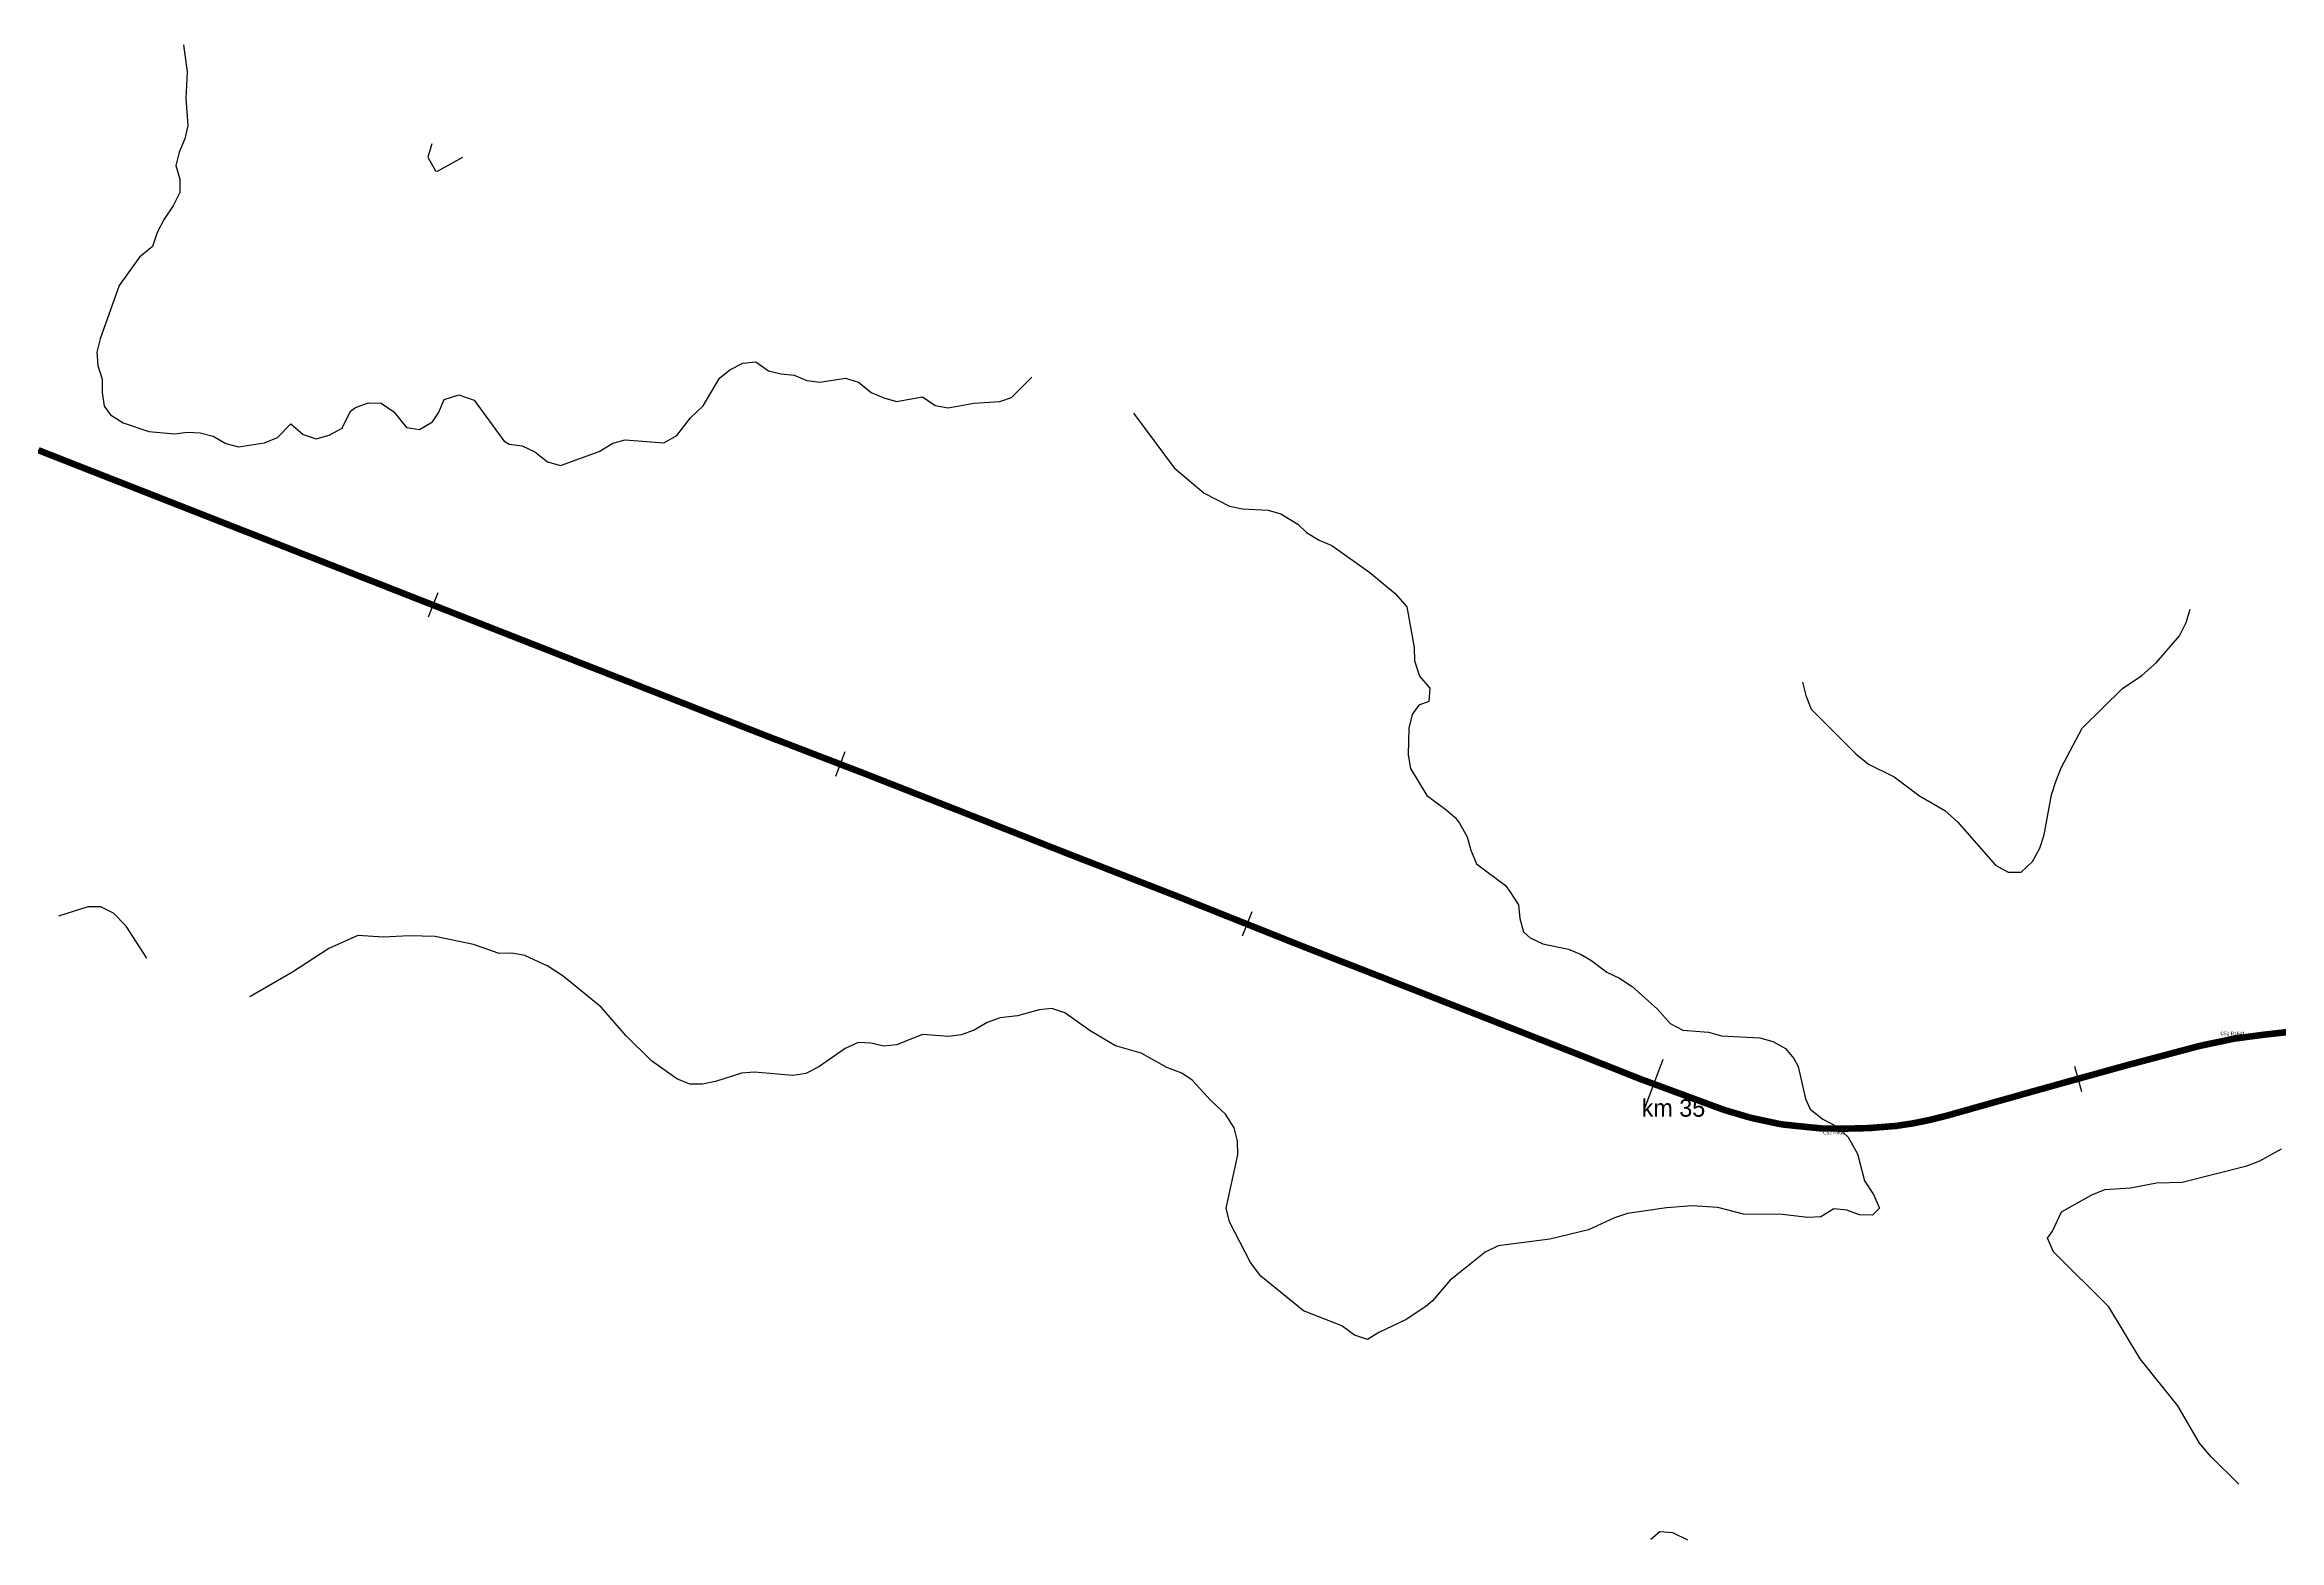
# Model space of a CAD drawing. Header units: metres. Extents: x 697254 to 930473, y 8023396 to 8227001.
# Drawn here: x 898541 to 903662, y 8040694 to 8044120 of the extents above; entities that cross this region are included whole.
import ezdxf

# ---------------------------------------------------------------- set-up
doc = ezdxf.new("R2010")
doc.units = ezdxf.units.M
for name, color, linetype in [('ALIGNMENT_FITTED', 4, 'Continuous'), ('CENTRELINE', 7, 'Continuous'), ('CHAINAGE', 7, 'Continuous'), ('CONTOUR_10M', 33, 'Continuous'), ('CURVE_LABELS', 4, 'Continuous'), ('GRADE_0-4', 3, 'Continuous')]:
    doc.layers.add(name, color=color, linetype=linetype)

msp = doc.modelspace()

# ---------------------------------------------------------------- linework, layer by layer
at = {"layer": 'ALIGNMENT_FITTED'}
for p, q in [((902325, 8041701.5), (897666.4, 8043528)), ((903661.7, 8041855.6), (903661.5, 8041855.6)), ((903399.8, 8041805.5), (902914.1, 8041671))]:
    msp.add_line(p, q, dxfattribs=at)
for centre, radius, start, end in [((903838, 8040223.9), 1641.3, 96.1733, 105.4849), ((902665.3, 8042569.2), 932.1, -111.4091, -74.5151)]:
    msp.add_arc(centre, radius, start, end, dxfattribs=at)
at = {"layer": 'CENTRELINE'}
msp.add_polyline3d([(903668.3, 8041856.3, 1439.6), (903658.3, 8041855.3, 1439.4), (903648.4, 8041854.2, 1439.2), (903638.4, 8041853.1, 1439.1), (903628.5, 8041852, 1438.9), (903618.5, 8041850.7, 1438.8), (903608.6, 8041849.4, 1438.8), (903598.7, 8041848.1, 1438.7), (903588.7, 8041846.8, 1438.5), (903578.8, 8041845.4, 1438.4), (903568.9, 8041844.1, 1438.2), (903559, 8041842.8, 1438), (903549.1, 8041840.8, 1437.9), (903539.3, 8041838.7, 1437.7), (903529.5, 8041836.6, 1437.6), (903519.7, 8041834.6, 1437.6), (903509.9, 8041832.5, 1437.5), (903500.1, 8041830.5, 1437.4), (903490.3, 8041828.4, 1437.3), (903480.5, 8041826.3, 1437.2), (903470.8, 8041823.9, 1437.2), (903461.2, 8041821.3, 1437.2), (903451.5, 8041818.7, 1437.2), (903441.8, 8041816.1, 1437), (903432.1, 8041813.6, 1436.6), (903422.4, 8041811, 1436.4), (903412.8, 8041808.4, 1436.3), (903403.1, 8041805.8, 1436.5), (903393.4, 8041803.3, 1436.5), (903383.7, 8041800.7, 1436.6), (903374, 8041798.1, 1436.7), (903364.4, 8041795.6, 1436.8), (903354.7, 8041793, 1436.9), (903345, 8041790.4, 1436.9), (903335.3, 8041787.8, 1436.9), (903325.6, 8041785.3, 1436.9), (903316, 8041782.7, 1436.9), (903306.3, 8041780.1, 1437), (903296.6, 8041777.4, 1437), (903287, 8041774.7, 1437.1), (903277.3, 8041772.1, 1437.2), (903267.7, 8041769.4, 1437.3), (903258, 8041766.7, 1437.2), (903248.4, 8041764, 1437.2), (903238.7, 8041761.3, 1437.2), (903229.1, 8041758.6, 1437.2), (903219.4, 8041756, 1437.2), (903209.8, 8041753.3, 1437.2), (903200.1, 8041750.6, 1437.2), (903190.5, 8041747.9, 1437.3), (903180.8, 8041745.2, 1437.3), (903171.2, 8041742.5, 1437.2), (903161.5, 8041739.9, 1437), (903151.9, 8041737.2, 1436.9), (903142.2, 8041734.5, 1437), (903132.6, 8041731.8, 1437.1), (903122.9, 8041729.1, 1437.2), (903113.3, 8041726.4, 1437.3), (903103.6, 8041723.7, 1437.4), (903094, 8041721, 1437.6), (903084.4, 8041718.3, 1437.6), (903074.7, 8041715.6, 1437.6), (903065.1, 8041712.8, 1437.6), (903055.4, 8041710.1, 1437.7), (903045.8, 8041707.4, 1437.8), (903036.2, 8041704.7, 1437.9), (903026.5, 8041702, 1438.1), (903016.9, 8041699.3, 1438.1), (903007.2, 8041696.6, 1438.2), (902997.6, 8041693.8, 1438.2), (902987.9, 8041691.1, 1438), (902978.3, 8041688.4, 1437.9), (902968.7, 8041685.7, 1437.9), (902959, 8041683, 1437.9), (902949.4, 8041680.2, 1438), (902939.8, 8041677.5, 1438.2), (902930.1, 8041674.8, 1438.2), (902920.5, 8041672.1, 1438.1), (902910.8, 8041669.3, 1438), (902901.2, 8041666.6, 1438), (902891.5, 8041664.1, 1437.9), (902881.8, 8041661.7, 1437.9), (902872.1, 8041659.3, 1438.1), (902862.3, 8041656.9, 1438.2), (902852.6, 8041654.8, 1438.4), (902842.7, 8041652.8, 1438.5), (902832.9, 8041650.8, 1438.7), (902823.1, 8041648.8, 1439), (902813.2, 8041647.3, 1439.1), (902803.3, 8041645.8, 1439.1), (902793.4, 8041644.3, 1439.2), (902783.5, 8041642.7, 1439.2), (902773.5, 8041642, 1439.2), (902763.5, 8041641.2, 1439.2), (902753.5, 8041640.4, 1439.2), (902743.6, 8041639.6, 1439.3), (902733.6, 8041638.8, 1439.4), (902723.6, 8041638, 1439.5), (902713.6, 8041637.6, 1439.6), (902703.6, 8041637.4, 1439.7), (902693.6, 8041637.1, 1439.8), (902683.5, 8041636.9, 1440), (902673.5, 8041636.7, 1440.1), (902663.5, 8041636.7, 1440), (902653.5, 8041636.7, 1439.9), (902643.5, 8041636.8, 1439.9), (902633.5, 8041636.8, 1440.1), (902623.4, 8041636.8, 1440.3), (902613.4, 8041636.9, 1440.5), (902603.5, 8041637.9, 1440.5), (902593.5, 8041638.9, 1440.5), (902583.5, 8041639.9, 1440.6), (902573.6, 8041640.9, 1440.6), (902563.6, 8041641.9, 1440.6), (902553.6, 8041642.9, 1440.7), (902543.7, 8041644, 1440.9), (902533.7, 8041645, 1441.1), (902523.8, 8041646.1, 1441.3), (902513.9, 8041647.8, 1441.4), (902504.1, 8041649.9, 1441.5), (902494.3, 8041652, 1441.6), (902484.5, 8041654.1, 1441.6), (902474.7, 8041656.2, 1441.6), (902464.9, 8041658.3, 1441.6), (902455.1, 8041660.3, 1441.6), (902445.5, 8041662.9, 1441.5), (902435.8, 8041665.7, 1441.5), (902426.2, 8041668.5, 1441.4), (902416.6, 8041671.4, 1441.3), (902407, 8041674.2, 1441.3), (902397.4, 8041677, 1441.3), (902387.8, 8041680, 1441.3), (902378.4, 8041683.5, 1441.4), (902369, 8041686.9, 1441.5), (902359.7, 8041690.4, 1441.5), (902350.3, 8041693.9, 1441.5), (902340.9, 8041697.3, 1441.6), (902331.5, 8041700.8, 1441.6), (902322.1, 8041704.3, 1441.7), (902312.7, 8041707.7, 1441.6), (902303.3, 8041711.2, 1441.5), (902293.9, 8041714.7, 1441.7), (902284.5, 8041718.1, 1441.8), (902275.1, 8041721.6, 1441.7), (902265.7, 8041725.1, 1441.5), (902256.3, 8041728.5, 1441.6), (902246.9, 8041732, 1441.7), (902237.5, 8041735.5, 1441.9), (902228.1, 8041738.9, 1442.1), (902218.7, 8041742.4, 1442.2), (902209.3, 8041745.9, 1442.2), (902199.9, 8041749.3, 1442.2), (902190.6, 8041753, 1442.2), (902181.3, 8041756.7, 1442.1), (902171.9, 8041760.3, 1442.1), (902162.6, 8041764, 1442.1), (902153.3, 8041767.7, 1442.1), (902144, 8041771.4, 1442.1), (902134.7, 8041775.1, 1442.1), (902125.4, 8041778.8, 1442.2), (902116.1, 8041782.4, 1442.3), (902106.7, 8041786.1, 1442.5), (902097.4, 8041789.8, 1442.6), (902088.1, 8041793.5, 1442.8), (902078.8, 8041797.2, 1443.1), (902069.5, 8041800.9, 1443.5), (902060.2, 8041804.5, 1444.2), (902050.9, 8041808.2, 1444.2), (902041.6, 8041811.9, 1443.8), (902032.2, 8041815.6, 1443.4), (902022.9, 8041819.2, 1443.4), (902013.6, 8041822.9, 1443.6), (902004.3, 8041826.6, 1443.7), (901994.9, 8041830.2, 1443.6), (901985.6, 8041833.9, 1443.3), (901976.3, 8041837.6, 1443), (901967, 8041841.2, 1442.7), (901957.7, 8041844.9, 1442.6), (901948.3, 8041848.5, 1442.6), (901939, 8041852.2, 1442.5), (901929.7, 8041855.9, 1442.4), (901920.4, 8041859.5, 1442.4), (901911, 8041863.2, 1442.2), (901901.7, 8041866.8, 1442.3), (901892.4, 8041870.5, 1442.4), (901883.1, 8041874.2, 1442.5), (901873.7, 8041877.8, 1442.8), (901864.4, 8041881.5, 1443), (901855.1, 8041885.2, 1443.2), (901845.8, 8041888.8, 1442.8), (901836.5, 8041892.5, 1442.2), (901827.1, 8041896.1, 1441.9), (901817.8, 8041899.8, 1441.7), (901808.5, 8041903.5, 1441.7), (901799.2, 8041907.1, 1441.7), (901789.8, 8041910.8, 1441.9), (901780.5, 8041914.5, 1441.9), (901771.2, 8041918.1, 1441.9), (901761.9, 8041921.8, 1441.8), (901752.6, 8041925.4, 1441.7), (901743.2, 8041929.1, 1441.6), (901733.9, 8041932.8, 1441.5), (901724.6, 8041936.4, 1441.5), (901715.3, 8041940.1, 1441.7), (901705.9, 8041943.7, 1441.8), (901696.6, 8041947.4, 1441.8), (901687.3, 8041951.1, 1441.9), (901678, 8041954.7, 1441.9), (901668.7, 8041958.4, 1442.1), (901659.3, 8041962.1, 1442.5), (901650, 8041965.7, 1442.9), (901640.7, 8041969.4, 1442.9), (901631.4, 8041973, 1442.9), (901622, 8041976.7, 1442.7), (901612.7, 8041980.4, 1442.6), (901603.4, 8041984, 1442.4), (901594.1, 8041987.6, 1442.3), (901584.7, 8041991.3, 1442.2), (901575.4, 8041994.9, 1442.1), (901566.1, 8041998.6, 1442.1), (901556.7, 8042002.2, 1442), (901547.4, 8042005.8, 1442.1), (901538.1, 8042009.5, 1442.1), (901528.7, 8042013.1, 1442.1), (901519.4, 8042016.8, 1442), (901510.1, 8042020.4, 1441.9), (901500.7, 8042024, 1441.9), (901491.4, 8042027.7, 1442), (901482.1, 8042031.3, 1442.1), (901472.7, 8042034.9, 1442.2), (901463.4, 8042038.6, 1442.2), (901454.1, 8042042.2, 1442.1), (901444.7, 8042045.9, 1442.1), (901435.4, 8042049.5, 1442.2), (901426.1, 8042053.1, 1442.3), (901416.8, 8042056.8, 1442.5), (901407.5, 8042060.5, 1442.5), (901398.2, 8042064.2, 1442.4), (901388.9, 8042067.9, 1442.4), (901379.6, 8042071.7, 1442.5), (901370.3, 8042075.4, 1442.8), (901360.9, 8042079.1, 1443), (901351.6, 8042082.8, 1443.2), (901342.3, 8042086.5, 1443.3), (901333, 8042090.2, 1443.3), (901323.7, 8042093.9, 1443.4), (901314.4, 8042097.6, 1443.6), (901305.1, 8042101.3, 1443.8), (901295.8, 8042105.1, 1443.9), (901286.5, 8042108.8, 1443.7), (901277.2, 8042112.5, 1443.6), (901267.9, 8042116.2, 1443.5), (901258.6, 8042119.9, 1443.5), (901249.3, 8042123.6, 1443.5), (901240, 8042127.3, 1443.4), (901230.7, 8042131, 1443.4), (901221.4, 8042134.8, 1443.5), (901212.1, 8042138.5, 1443.6), (901202.8, 8042142.2, 1443.7), (901193.5, 8042145.9, 1443.8), (901184.2, 8042149.6, 1443.9), (901174.9, 8042153.3, 1443.9), (901165.6, 8042157, 1444), (901156.3, 8042160.7, 1444), (901147, 8042164.5, 1444), (901137.7, 8042168.2, 1443.9), (901128.4, 8042171.8, 1444), (901119, 8042175.4, 1444.1), (901109.7, 8042179.1, 1444.1), (901100.4, 8042182.7, 1444), (901091, 8042186.4, 1443.8), (901081.7, 8042190, 1443.8), (901072.4, 8042193.6, 1443.8), (901063, 8042197.3, 1443.8), (901053.7, 8042200.9, 1444), (901044.4, 8042204.5, 1444.2), (901035, 8042208.2, 1444.3), (901025.7, 8042211.8, 1444.3), (901016.4, 8042215.4, 1444.1), (901007, 8042219.1, 1444), (900997.7, 8042222.7, 1444), (900988.4, 8042226.4, 1444), (900979, 8042230, 1444.1), (900969.7, 8042233.6, 1444.2), (900960.4, 8042237.3, 1444.3), (900951, 8042240.9, 1444.3), (900941.7, 8042244.5, 1444.3), (900932.4, 8042248.2, 1444.4), (900923, 8042251.8, 1444.4), (900913.7, 8042255.4, 1444.5), (900904.4, 8042259.1, 1444.6), (900895, 8042262.7, 1444.7), (900885.7, 8042266.4, 1444.8), (900876.4, 8042270, 1444.9), (900867.1, 8042273.7, 1445), (900857.7, 8042277.4, 1445.1), (900848.4, 8042281, 1445.1), (900839.1, 8042284.7, 1444.9), (900829.8, 8042288.4, 1444.7), (900820.5, 8042292.1, 1444.7), (900811.2, 8042295.7, 1444.8), (900801.9, 8042299.4, 1445), (900792.5, 8042303.1, 1445.2), (900783.2, 8042306.8, 1445.2), (900773.9, 8042310.5, 1445.2), (900764.6, 8042314.1, 1445.1), (900755.3, 8042317.8, 1445.2), (900746, 8042321.5, 1445.2), (900736.6, 8042325.2, 1445.2), (900727.3, 8042328.8, 1445.3), (900718, 8042332.5, 1445.3), (900708.7, 8042336.2, 1445.4), (900699.4, 8042339.9, 1445.5), (900690.1, 8042343.6, 1445.6), (900680.7, 8042347.2, 1445.8), (900671.4, 8042350.9, 1445.9), (900662.1, 8042354.6, 1446), (900652.8, 8042358.3, 1446), (900643.5, 8042362, 1446.2), (900634.2, 8042365.6, 1446.6), (900624.8, 8042369.3, 1447), (900615.5, 8042372.9, 1447.2), (900606.2, 8042376.6, 1447.3), (900596.9, 8042380.3, 1447.2), (900587.6, 8042383.9, 1447.2), (900578.2, 8042387.6, 1447.2), (900568.9, 8042391.3, 1447.2), (900559.6, 8042394.9, 1447.4), (900550.3, 8042398.6, 1447.7), (900540.9, 8042402.2, 1448), (900531.6, 8042405.9, 1448.2), (900522.3, 8042409.6, 1448.1), (900513, 8042413.2, 1448), (900503.7, 8042416.9, 1447.9), (900494.3, 8042420.6, 1447.9), (900485, 8042424.2, 1447.9), (900475.7, 8042427.9, 1448), (900466.4, 8042431.5, 1448.1), (900457, 8042435.2, 1448.2), (900447.7, 8042438.9, 1448.2), (900438.4, 8042442.5, 1448.2), (900429.1, 8042446.2, 1448.1), (900419.7, 8042449.9, 1447.9), (900410.4, 8042453.4, 1447.9), (900401, 8042457, 1448), (900391.7, 8042460.6, 1448.2), (900382.3, 8042464.2, 1448.3), (900373, 8042467.8, 1448.4), (900363.6, 8042471.4, 1448.6), (900354.3, 8042475, 1448.7), (900344.9, 8042478.6, 1448.7), (900335.6, 8042482.2, 1448.6), (900326.2, 8042485.8, 1448.4), (900316.9, 8042489.3, 1448.3), (900307.5, 8042492.9, 1448.3), (900298.2, 8042496.5, 1448.3), (900288.8, 8042500.1, 1448.4), (900279.5, 8042503.7, 1448.4), (900270.1, 8042507.3, 1448.4), (900260.8, 8042510.9, 1448.4), (900251.4, 8042514.5, 1448.5), (900242.1, 8042518.1, 1448.6), (900232.7, 8042521.7, 1448.6), (900223.4, 8042525.3, 1448.6), (900214, 8042528.8, 1448.6), (900204.7, 8042532.4, 1448.7), (900195.3, 8042536, 1448.9), (900186, 8042539.7, 1449.1), (900176.7, 8042543.3, 1449.1), (900167.4, 8042547, 1448.9), (900158, 8042550.6, 1448.6), (900148.7, 8042554.3, 1448.5), (900139.4, 8042557.9, 1448.9), (900130.1, 8042561.6, 1449.1), (900120.7, 8042565.3, 1449.2), (900111.4, 8042568.9, 1448.9), (900102.1, 8042572.6, 1448.6), (900092.8, 8042576.2, 1448.3), (900083.4, 8042579.9, 1448.3), (900074.1, 8042583.5, 1448.4), (900064.8, 8042587.2, 1448.6), (900055.5, 8042590.9, 1448.5), (900046.2, 8042594.5, 1448.5), (900036.8, 8042598.2, 1448.6), (900027.5, 8042601.8, 1448.6), (900018.2, 8042605.5, 1448.5), (900008.9, 8042609.2, 1448.4), (899999.5, 8042612.8, 1448.4), (899990.2, 8042616.5, 1448.5), (899980.9, 8042620.1, 1448.5), (899971.6, 8042623.8, 1448.1), (899962.2, 8042627.4, 1447.5), (899952.9, 8042631.1, 1447.1), (899943.6, 8042634.8, 1446.8), (899934.3, 8042638.4, 1446.8), (899924.9, 8042642.1, 1446.9), (899915.6, 8042645.7, 1447.1), (899906.3, 8042649.4, 1447.6), (899897, 8042653, 1448.2), (899887.6, 8042656.7, 1448.4), (899878.3, 8042660.4, 1447.7), (899869, 8042664, 1447), (899859.7, 8042667.7, 1446.4), (899850.4, 8042671.3, 1446.3), (899841, 8042675, 1446.1), (899831.7, 8042678.6, 1445.9), (899822.4, 8042682.3, 1445.7), (899813.1, 8042686, 1445.6), (899803.7, 8042689.6, 1445.4), (899794.4, 8042693.3, 1445.3), (899785.1, 8042696.9, 1445.2), (899775.8, 8042700.6, 1445.2), (899766.4, 8042704.2, 1445), (899757.1, 8042707.9, 1444.8), (899747.8, 8042711.6, 1444.6), (899738.5, 8042715.2, 1444.4), (899729.1, 8042718.9, 1444.5), (899719.8, 8042722.5, 1444.4), (899710.5, 8042726.2, 1444.3), (899701.2, 8042729.9, 1444.4), (899691.8, 8042733.5, 1444.4), (899682.5, 8042737.2, 1444.3), (899673.2, 8042740.8, 1444.3), (899663.9, 8042744.5, 1444.3), (899654.5, 8042748.1, 1444.2), (899645.2, 8042751.8, 1444.2), (899635.9, 8042755.5, 1444.2), (899626.6, 8042759.1, 1444.1), (899617.3, 8042762.8, 1444.1), (899607.9, 8042766.4, 1444.1), (899598.6, 8042770.1, 1444), (899589.3, 8042773.7, 1444.1), (899580, 8042777.4, 1444.1), (899570.6, 8042781.1, 1444.2), (899561.3, 8042784.7, 1444.4), (899552, 8042788.4, 1444.6), (899542.7, 8042792, 1444.7), (899533.3, 8042795.7, 1444.7), (899524, 8042799.3, 1444.6), (899514.7, 8042803, 1444.5), (899505.4, 8042806.7, 1444.4), (899496, 8042810.3, 1444.4), (899486.7, 8042814, 1444.4), (899477.4, 8042817.6, 1444.6), (899468.1, 8042821.3, 1444.7), (899458.7, 8042824.9, 1444.9), (899449.4, 8042828.6, 1445), (899440.1, 8042832.3, 1445.1), (899430.8, 8042835.9, 1445.2), (899421.4, 8042839.6, 1445.2), (899412.1, 8042843.2, 1445.1), (899402.8, 8042846.9, 1445.1), (899393.5, 8042850.5, 1445.1), (899384.2, 8042854.2, 1445.3), (899374.8, 8042857.9, 1445.5), (899365.5, 8042861.5, 1445.5), (899356.2, 8042865.2, 1445.5), (899346.9, 8042868.8, 1445.4), (899337.5, 8042872.5, 1445.3), (899328.2, 8042876.1, 1445.1), (899318.9, 8042879.8, 1445.1), (899309.6, 8042883.5, 1445.3), (899300.2, 8042887.1, 1445.2), (899290.9, 8042890.8, 1445), (899281.6, 8042894.4, 1444.7), (899272.3, 8042898.1, 1444.4), (899262.9, 8042901.7, 1444.5), (899253.6, 8042905.4, 1444.6), (899244.3, 8042909.1, 1444.7), (899235, 8042912.7, 1444.8), (899225.6, 8042916.4, 1444.8), (899216.3, 8042920, 1444.9), (899207, 8042923.7, 1444.5), (899197.7, 8042927.3, 1444.2), (899188.3, 8042931, 1443.8), (899179, 8042934.7, 1443.8), (899169.7, 8042938.3, 1443.8), (899160.4, 8042942, 1443.9), (899151.1, 8042945.6, 1443.9), (899141.7, 8042949.3, 1443.8), (899132.4, 8042952.9, 1443.8), (899123.1, 8042956.6, 1443.7), (899113.8, 8042960.3, 1443.6), (899104.4, 8042963.9, 1443.4), (899095.1, 8042967.6, 1443.3), (899085.8, 8042971.2, 1443.3), (899076.5, 8042974.9, 1443.3), (899067.1, 8042978.6, 1443.4), (899057.8, 8042982.2, 1443.5), (899048.5, 8042985.9, 1443.5), (899039.2, 8042989.5, 1443.5), (899029.8, 8042993.2, 1443.2), (899020.5, 8042996.8, 1443), (899011.2, 8043000.5, 1442.8), (899001.9, 8043004.2, 1442.8), (898992.5, 8043007.8, 1442.7), (898983.2, 8043011.5, 1442.8), (898973.9, 8043015.1, 1442.8), (898964.6, 8043018.8, 1442.8), (898955.2, 8043022.4, 1442.7), (898945.9, 8043026.1, 1442.6), (898936.6, 8043029.8, 1442.6), (898927.3, 8043033.4, 1442.6), (898917.9, 8043037.1, 1442.6), (898908.6, 8043040.7, 1442.5), (898899.3, 8043044.4, 1442.6), (898890, 8043048, 1442.6), (898880.7, 8043051.7, 1442.7), (898871.3, 8043055.3, 1442.7), (898862, 8043059, 1442.7), (898852.7, 8043062.7, 1442.5), (898843.4, 8043066.3, 1442.4), (898834, 8043070, 1442.3), (898824.7, 8043073.6, 1442.3), (898815.4, 8043077.3, 1442.3), (898806.1, 8043080.9, 1442.3), (898796.7, 8043084.6, 1442), (898787.4, 8043088.3, 1441.8), (898778.1, 8043091.9, 1441.6), (898768.8, 8043095.6, 1441.6), (898759.4, 8043099.2, 1441.6), (898750.1, 8043102.9, 1441.6), (898740.8, 8043106.5, 1441.6), (898731.5, 8043110.2, 1441.5), (898722.1, 8043113.9, 1441.5), (898712.8, 8043117.5, 1441.6), (898703.5, 8043121.2, 1441.8), (898694.2, 8043124.8, 1441.9), (898684.8, 8043128.5, 1442.1), (898675.5, 8043132.1, 1442.4), (898666.2, 8043135.8, 1442.7), (898656.9, 8043139.5, 1442.8), (898647.5, 8043143.1, 1442.4), (898638.2, 8043146.8, 1442.1), (898628.9, 8043150.4, 1442), (898619.6, 8043154.1, 1442.2), (898610.2, 8043157.7, 1442.3), (898600.9, 8043161.4, 1442.5), (898591.6, 8043165.1, 1442.7), (898582.3, 8043168.7, 1442.8), (898573, 8043172.4, 1442.9), (898563.6, 8043176, 1442.9), (898554.3, 8043179.7, 1442.9), (898545, 8043183.3, 1442.9), (898535.7, 8043187, 1443.2)], dxfattribs=at)
at = {"layer": 'CHAINAGE'}
for p, q in [((899441.7, 8042863.8), (899419.8, 8042808)), ((900374.4, 8042499.4), (900352.9, 8042443.4)), ((901306.9, 8042132.9), (901284.7, 8042077.2)), ((902248.9, 8041795.2), (902207.3, 8041682.7)), ((903192.1, 8041779.5), (903208.2, 8041721.7))]:
    msp.add_line(p, q, dxfattribs=at)
at = {"layer": 'CONTOUR_10M'}
for points, elevation in [([(898859, 8044119.6), (898867.3, 8044057.8), (898863.8, 8043996.3), (898868.6, 8043934.6), (898861.6, 8043904), (898849, 8043873.4), (898841.5, 8043842.8), (898850.7, 8043811.8), (898850.5, 8043781), (898835.1, 8043750.5), (898814.2, 8043720.1), (898798.8, 8043689.6), (898787.7, 8043657.4), (898757.7, 8043633), (898711.1, 8043568.2), (898667.7, 8043445.9), (898660.2, 8043415.2), (898662.2, 8043384.4), (898672.7, 8043353.4), (898672.6, 8043322.6), (898676.9, 8043291.7), (898691.4, 8043271.8), (898720.6, 8043253.2), (898779.2, 8043233.9), (898838.2, 8043228.5), (898867.8, 8043231.7), (898897.3, 8043230.8), (898926.7, 8043222.9), (898955.8, 8043206.2), (898985.2, 8043198.8), (899044.4, 8043207.4), (899074.2, 8043220.1), (899104.4, 8043251), (899133.4, 8043226.5), (899162.7, 8043216.8), (899192.4, 8043225.1), (899222.3, 8043241.2), (899241.5, 8043280.4), (899252.7, 8043288.4), (899282.5, 8043299.4), (899312, 8043298.8), (899340.9, 8043278.5), (899369.9, 8043242.7), (899399.4, 8043238), (899429.2, 8043255.6), (899443, 8043276.4), (899456.5, 8043306.9), (899489.5, 8043317.8), (899524.8, 8043305.6), (899592.9, 8043211.8), (899605.4, 8043204.6), (899634.8, 8043200.4), (899664.1, 8043186.7), (899693.1, 8043163.9), (899722.5, 8043155.7), (899811.7, 8043187.8), (899842.6, 8043206.8), (899871.3, 8043214.7), (899959.8, 8043207.7), (899989.6, 8043224.6), (900021, 8043264.9), (900050, 8043292.3), (900087.1, 8043355.9), (900110.7, 8043374.7), (900140.6, 8043390.2), (900170.1, 8043392.9), (900199.3, 8043372.4), (900228.6, 8043365.5), (900258.1, 8043362.8), (900287.4, 8043350.7), (900316.8, 8043346.6), (900376.1, 8043355.6), (900405.4, 8043346.4), (900434.5, 8043322.9), (900463.8, 8043310.3), (900493.1, 8043302.2), (900552.4, 8043312.9), (900581.5, 8043293.3), (900610.9, 8043287.9), (900670.2, 8043298.5), (900729.3, 8043302.6), (900756.6, 8043311.7), (900803, 8043358.3)], 1440), ([(899428.2, 8043892.7), (899418.9, 8043862.1), (899436.6, 8043830.9), (899440.7, 8043829.9), (899498.6, 8043862.3)], 1430), ([(901036.1, 8043275.4), (901128.7, 8043150.3), (901197.5, 8043092.1), (901256, 8043062.7), (901285.4, 8043056.2), (901344.4, 8043053.2), (901373.8, 8043045.3), (901412.2, 8043021.4), (901432, 8043002.5), (901461.1, 8042984.4), (901490.4, 8042972.5), (901577.7, 8042910.2), (901635.8, 8042862.7), (901662.6, 8042831.6), (901679.4, 8042738.9), (901679.9, 8042708.1), (901691.1, 8042673.4), (901715.3, 8042645.8), (901712.6, 8042615), (901689.7, 8042606.9), (901674.3, 8042585), (901666.5, 8042554.3), (901665.4, 8042492.8), (901671, 8042461.9), (901707.9, 8042399.5), (901752, 8042367.8), (901773.2, 8042349.5), (901783, 8042336.4), (901800.9, 8042305.2), (901808.7, 8042274.3), (901822.1, 8042243.2), (901888.1, 8042193.2), (901898.6, 8042180.1), (901918, 8042148.9), (901921.3, 8042118), (901930, 8042087.1), (901944.8, 8042074), (901974, 8042059.6), (902032.8, 8042047.4), (902062.1, 8042035.5), (902084, 8042022.4), (902120.3, 8041994.9), (902149.6, 8041980.9), (902178.7, 8041961.8), (902236.7, 8041910.5), (902265.6, 8041877.3), (902294.8, 8041862), (902353.8, 8041857.8), (902383.1, 8041849.4), (902471.6, 8041844.7), (902501, 8041835.9), (902530.2, 8041820.2), (902549.1, 8041797.4), (902558.9, 8041778.6), (902575.9, 8041704.5), (902586.4, 8041681.2), (902615.5, 8041658.5), (902647.8, 8041641.4), (902673.7, 8041617.2), (902695, 8041578.9), (902711.3, 8041517), (902731.6, 8041485.8), (902745.6, 8041454.7), (902729.2, 8041438.7), (902699.6, 8041438.8), (902670.3, 8041449.7), (902640.9, 8041453.1), (902611, 8041434.8), (902581.4, 8041432.8), (902522.5, 8041439.9), (902433.9, 8041440.5), (902375.2, 8041455.8), (902316.2, 8041459.9), (902257.1, 8041455), (902168.3, 8041442.3), (902138.5, 8041432), (902078.9, 8041404.4), (901989.9, 8041383), (901871.5, 8041367.8), (901841.7, 8041353.8), (901761.3, 8041289.7), (901721.4, 8041242), (901705.8, 8041229.2), (901660.5, 8041199.3), (901598, 8041169.8), (901572, 8041153.6), (901542.7, 8041163.4), (901513.6, 8041184.7), (901425.7, 8041219.2), (901327.9, 8041298.4), (901304.3, 8041329.7), (901255.7, 8041423), (901248, 8041454), (901274.7, 8041576.6), (901274.2, 8041607.5), (901266.6, 8041638.4), (901246.9, 8041669.6), (901213.1, 8041701.1), (901170.6, 8041747.4), (901146.4, 8041764), (901112.1, 8041776.4), (901053.7, 8041809.1), (900995, 8041826.4), (900936.8, 8041860.6), (900878.4, 8041902), (900849.1, 8041911.4), (900819.5, 8041908.8), (900770.4, 8041894.7), (900730.6, 8041890.5), (900700.8, 8041879.8), (900671, 8041861.9), (900641.2, 8041851.5), (900611.6, 8041847.3), (900552.7, 8041852.3), (900493.1, 8041828.8), (900463.6, 8041825.8), (900434.2, 8041832.2), (900404.7, 8041833.7), (900374.9, 8041820.3), (900315, 8041778.4), (900285.1, 8041762.5), (900255.5, 8041758), (900167.1, 8041766.2), (900137.6, 8041763.9), (900078.1, 8041744.8), (900048.5, 8041738.6), (900019, 8041738.6), (899989.7, 8041750.5), (899931.4, 8041791.6), (899873.5, 8041849.1), (899815.8, 8041914.8), (899728.7, 8041986.1), (899693.4, 8042008.7), (899641, 8042033), (899611.6, 8042038.5), (899582.1, 8042038.1), (899523.4, 8042058.2), (899435.2, 8042076.7), (899376.2, 8042078), (899317.1, 8042074.8), (899258.1, 8042078.9), (899191.6, 8042049.5), (899108.8, 8041994.8), (899011.1, 8041938.4)], 1440), ([(902569.3, 8042659.4), (902576.8, 8042628.4), (902589.1, 8042597.4), (902691.4, 8042495.4), (902720.4, 8042471.5), (902778.9, 8042442.5), (902837.1, 8042398.9), (902895.4, 8042365.2), (902924.5, 8042339.5), (903011, 8042240.3), (903040.2, 8042224), (903069.8, 8042224.1), (903096, 8042248.4), (903112.9, 8042278.8), (903122.5, 8042309.5), (903140, 8042401.5), (903149.4, 8042432.1), (903162, 8042462.7), (903209.7, 8042554.1), (903302.5, 8042644.6), (903346.6, 8042674.5), (903380.2, 8042704.7), (903433.2, 8042765.2), (903448.2, 8042795.7), (903457.3, 8042826.3)], 1430), ([(898775, 8042027), (898727.1, 8042100), (898698.2, 8042130.4), (898669, 8042145), (898639.4, 8042144.3), (898572.1, 8042123.5)], 1440), ([(903569, 8040822.1), (903505.2, 8040885), (903478.7, 8040916.3), (903428.9, 8041001.5), (903342.5, 8041109), (903270.7, 8041228.5), (903143.9, 8041354.2), (903130.3, 8041385.3), (903141.8, 8041401.8), (903162.6, 8041446.3), (903232, 8041485.1), (903261.8, 8041496.8), (903320.9, 8041500.6), (903380.2, 8041512.2), (903439.3, 8041514), (903587.6, 8041551.4), (903617.4, 8041562.6), (903666.7, 8041590.1)], 1440), ([(902306.2, 8040693.5), (902271.6, 8040710.5), (902242.2, 8040713.2), (902221.3, 8040695.3)], 1430)]:
    msp.add_lwpolyline(points, dxfattribs=dict(at, elevation=elevation))
at = {"layer": 'GRADE_0-4', "const_width": 15}
msp.add_lwpolyline([(903678.2, 8041857.4), (903668.3, 8041856.3), (903658.3, 8041855.3), (903648.4, 8041854.2), (903638.4, 8041853.1), (903628.5, 8041852), (903618.5, 8041850.7), (903608.6, 8041849.4), (903598.7, 8041848.1), (903588.7, 8041846.8), (903578.8, 8041845.4), (903568.9, 8041844.1), (903559, 8041842.8), (903549.1, 8041840.8), (903539.3, 8041838.7), (903529.5, 8041836.6), (903519.7, 8041834.6), (903509.9, 8041832.5), (903500.1, 8041830.5), (903490.3, 8041828.4), (903480.5, 8041826.3), (903470.8, 8041823.9), (903461.2, 8041821.3), (903451.5, 8041818.7), (903441.8, 8041816.1), (903432.1, 8041813.6), (903422.4, 8041811), (903412.8, 8041808.4), (903403.1, 8041805.8), (903393.4, 8041803.3), (903383.7, 8041800.7), (903374, 8041798.1), (903364.4, 8041795.6), (903354.7, 8041793), (903345, 8041790.4), (903335.3, 8041787.8), (903325.6, 8041785.3), (903316, 8041782.7), (903306.3, 8041780.1), (903296.6, 8041777.4), (903287, 8041774.7), (903277.3, 8041772.1), (903267.7, 8041769.4), (903258, 8041766.7), (903248.4, 8041764), (903238.7, 8041761.3), (903229.1, 8041758.6), (903219.4, 8041756), (903209.8, 8041753.3), (903200.1, 8041750.6), (903190.5, 8041747.9), (903180.8, 8041745.2), (903171.2, 8041742.5), (903161.5, 8041739.9), (903151.9, 8041737.2), (903142.2, 8041734.5), (903132.6, 8041731.8), (903122.9, 8041729.1), (903113.3, 8041726.4), (903103.6, 8041723.7), (903094, 8041721), (903084.4, 8041718.3), (903074.7, 8041715.6), (903065.1, 8041712.8), (903055.4, 8041710.1), (903045.8, 8041707.4), (903036.2, 8041704.7), (903026.5, 8041702), (903016.9, 8041699.3), (903007.2, 8041696.6), (902997.6, 8041693.8), (902987.9, 8041691.1), (902978.3, 8041688.4), (902968.7, 8041685.7), (902959, 8041683), (902949.4, 8041680.2), (902939.8, 8041677.5), (902930.1, 8041674.8), (902920.5, 8041672.1), (902910.8, 8041669.3), (902901.2, 8041666.6), (902891.5, 8041664.1), (902881.8, 8041661.7), (902872.1, 8041659.3), (902862.3, 8041656.9), (902852.6, 8041654.8), (902842.7, 8041652.8), (902832.9, 8041650.8), (902823.1, 8041648.8), (902813.2, 8041647.3), (902803.3, 8041645.8), (902793.4, 8041644.3), (902783.5, 8041642.7), (902773.5, 8041642), (902763.5, 8041641.2), (902753.5, 8041640.4), (902743.6, 8041639.6), (902733.6, 8041638.8), (902723.6, 8041638), (902713.6, 8041637.6), (902703.6, 8041637.4), (902693.6, 8041637.1), (902683.5, 8041636.9), (902673.5, 8041636.7), (902663.5, 8041636.7), (902653.5, 8041636.7), (902643.5, 8041636.8), (902633.5, 8041636.8), (902623.4, 8041636.8), (902613.4, 8041636.9), (902603.5, 8041637.9), (902593.5, 8041638.9), (902583.5, 8041639.9), (902573.6, 8041640.9), (902563.6, 8041641.9), (902553.6, 8041642.9), (902543.7, 8041644), (902533.7, 8041645), (902523.8, 8041646.1), (902513.9, 8041647.8), (902504.1, 8041649.9), (902494.3, 8041652), (902484.5, 8041654.1), (902474.7, 8041656.2), (902464.9, 8041658.3), (902455.1, 8041660.3), (902445.5, 8041662.9), (902435.8, 8041665.7), (902426.2, 8041668.5), (902416.6, 8041671.4), (902407, 8041674.2), (902397.4, 8041677), (902387.8, 8041680), (902378.4, 8041683.5), (902369, 8041686.9), (902359.7, 8041690.4), (902350.3, 8041693.9), (902340.9, 8041697.3), (902331.5, 8041700.8), (902322.1, 8041704.3), (902312.7, 8041707.7), (902303.3, 8041711.2), (902293.9, 8041714.7), (902284.5, 8041718.1), (902275.1, 8041721.6), (902265.7, 8041725.1), (902256.3, 8041728.5), (902246.9, 8041732), (902237.5, 8041735.5), (902228.1, 8041738.9), (902218.7, 8041742.4), (902209.3, 8041745.9), (902199.9, 8041749.3), (902190.6, 8041753), (902181.3, 8041756.7), (902171.9, 8041760.3), (902162.6, 8041764), (902153.3, 8041767.7), (902144, 8041771.4), (902134.7, 8041775.1), (902125.4, 8041778.8), (902116.1, 8041782.4), (902106.7, 8041786.1), (902097.4, 8041789.8), (902088.1, 8041793.5), (902078.8, 8041797.2), (902069.5, 8041800.9), (902060.2, 8041804.5), (902050.9, 8041808.2), (902041.6, 8041811.9), (902032.2, 8041815.6), (902022.9, 8041819.2), (902013.6, 8041822.9), (902004.3, 8041826.6), (901994.9, 8041830.2), (901985.6, 8041833.9), (901976.3, 8041837.6), (901967, 8041841.2), (901957.7, 8041844.9), (901948.3, 8041848.5), (901939, 8041852.2), (901929.7, 8041855.9), (901920.4, 8041859.5), (901911, 8041863.2), (901901.7, 8041866.8), (901892.4, 8041870.5), (901883.1, 8041874.2), (901873.7, 8041877.8), (901864.4, 8041881.5), (901855.1, 8041885.2), (901845.8, 8041888.8), (901836.5, 8041892.5), (901827.1, 8041896.1), (901817.8, 8041899.8), (901808.5, 8041903.5), (901799.2, 8041907.1), (901789.8, 8041910.8), (901780.5, 8041914.5), (901771.2, 8041918.1), (901761.9, 8041921.8), (901752.6, 8041925.4), (901743.2, 8041929.1), (901733.9, 8041932.8), (901724.6, 8041936.4), (901715.3, 8041940.1), (901705.9, 8041943.7), (901696.6, 8041947.4), (901687.3, 8041951.1), (901678, 8041954.7), (901668.7, 8041958.4), (901659.3, 8041962.1), (901650, 8041965.7), (901640.7, 8041969.4), (901631.4, 8041973), (901622, 8041976.7), (901612.7, 8041980.4), (901603.4, 8041984), (901594.1, 8041987.6), (901584.7, 8041991.3), (901575.4, 8041994.9), (901566.1, 8041998.6), (901556.7, 8042002.2), (901547.4, 8042005.8), (901538.1, 8042009.5), (901528.7, 8042013.1), (901519.4, 8042016.8), (901510.1, 8042020.4), (901500.7, 8042024), (901491.4, 8042027.7), (901482.1, 8042031.3), (901472.7, 8042034.9), (901463.4, 8042038.6), (901454.1, 8042042.2), (901444.7, 8042045.9), (901435.4, 8042049.5), (901426.1, 8042053.1), (901416.8, 8042056.8), (901407.5, 8042060.5), (901398.2, 8042064.2), (901388.9, 8042067.9), (901379.6, 8042071.7), (901370.3, 8042075.4), (901360.9, 8042079.1), (901351.6, 8042082.8), (901342.3, 8042086.5), (901333, 8042090.2), (901323.7, 8042093.9), (901314.4, 8042097.6), (901305.1, 8042101.3), (901295.8, 8042105.1), (901286.5, 8042108.8), (901277.2, 8042112.5), (901267.9, 8042116.2), (901258.6, 8042119.9), (901249.3, 8042123.6), (901240, 8042127.3), (901230.7, 8042131), (901221.4, 8042134.8), (901212.1, 8042138.5), (901202.8, 8042142.2), (901193.5, 8042145.9), (901184.2, 8042149.6), (901174.9, 8042153.3), (901165.6, 8042157), (901156.3, 8042160.7), (901147, 8042164.5), (901137.7, 8042168.2), (901128.4, 8042171.8), (901119, 8042175.4), (901109.7, 8042179.1), (901100.4, 8042182.7), (901091, 8042186.4), (901081.7, 8042190), (901072.4, 8042193.6), (901063, 8042197.3), (901053.7, 8042200.9), (901044.4, 8042204.5), (901035, 8042208.2), (901025.7, 8042211.8), (901016.4, 8042215.4), (901007, 8042219.1), (900997.7, 8042222.7), (900988.4, 8042226.4), (900979, 8042230), (900969.7, 8042233.6), (900960.4, 8042237.3), (900951, 8042240.9), (900941.7, 8042244.5), (900932.4, 8042248.2), (900923, 8042251.8), (900913.7, 8042255.4), (900904.4, 8042259.1), (900895, 8042262.7), (900885.7, 8042266.4), (900876.4, 8042270), (900867.1, 8042273.7), (900857.7, 8042277.4), (900848.4, 8042281), (900839.1, 8042284.7), (900829.8, 8042288.4), (900820.5, 8042292.1), (900811.2, 8042295.7), (900801.9, 8042299.4), (900792.5, 8042303.1), (900783.2, 8042306.8), (900773.9, 8042310.5), (900764.6, 8042314.1), (900755.3, 8042317.8), (900746, 8042321.5), (900736.6, 8042325.2), (900727.3, 8042328.8), (900718, 8042332.5), (900708.7, 8042336.2), (900699.4, 8042339.9), (900690.1, 8042343.6), (900680.7, 8042347.2), (900671.4, 8042350.9), (900662.1, 8042354.6), (900652.8, 8042358.3), (900643.5, 8042362), (900634.2, 8042365.6), (900624.8, 8042369.3), (900615.5, 8042372.9), (900606.2, 8042376.6), (900596.9, 8042380.3), (900587.6, 8042383.9), (900578.2, 8042387.6), (900568.9, 8042391.3), (900559.6, 8042394.9), (900550.3, 8042398.6), (900540.9, 8042402.2), (900531.6, 8042405.9), (900522.3, 8042409.6), (900513, 8042413.2), (900503.7, 8042416.9), (900494.3, 8042420.6), (900485, 8042424.2), (900475.7, 8042427.9), (900466.4, 8042431.5), (900457, 8042435.2), (900447.7, 8042438.9), (900438.4, 8042442.5), (900429.1, 8042446.2), (900419.7, 8042449.9), (900410.4, 8042453.4), (900401, 8042457), (900391.7, 8042460.6), (900382.3, 8042464.2), (900373, 8042467.8), (900363.6, 8042471.4), (900354.3, 8042475), (900344.9, 8042478.6), (900335.6, 8042482.2), (900326.2, 8042485.8), (900316.9, 8042489.3), (900307.5, 8042492.9), (900298.2, 8042496.5), (900288.8, 8042500.1), (900279.5, 8042503.7), (900270.1, 8042507.3), (900260.8, 8042510.9), (900251.4, 8042514.5), (900242.1, 8042518.1), (900232.7, 8042521.7), (900223.4, 8042525.3), (900214, 8042528.8), (900204.7, 8042532.4), (900195.3, 8042536), (900186, 8042539.7), (900176.7, 8042543.3), (900167.4, 8042547), (900158, 8042550.6), (900148.7, 8042554.3), (900139.4, 8042557.9), (900130.1, 8042561.6), (900120.7, 8042565.3), (900111.4, 8042568.9), (900102.1, 8042572.6), (900092.8, 8042576.2), (900083.4, 8042579.9), (900074.1, 8042583.5), (900064.8, 8042587.2), (900055.5, 8042590.9), (900046.2, 8042594.5), (900036.8, 8042598.2), (900027.5, 8042601.8), (900018.2, 8042605.5), (900008.9, 8042609.2), (899999.5, 8042612.8), (899990.2, 8042616.5), (899980.9, 8042620.1), (899971.6, 8042623.8), (899962.2, 8042627.4), (899952.9, 8042631.1), (899943.6, 8042634.8), (899934.3, 8042638.4), (899924.9, 8042642.1), (899915.6, 8042645.7), (899906.3, 8042649.4), (899897, 8042653), (899887.6, 8042656.7), (899878.3, 8042660.4), (899869, 8042664), (899859.7, 8042667.7), (899850.4, 8042671.3), (899841, 8042675), (899831.7, 8042678.6), (899822.4, 8042682.3), (899813.1, 8042686), (899803.7, 8042689.6), (899794.4, 8042693.3), (899785.1, 8042696.9), (899775.8, 8042700.6), (899766.4, 8042704.2), (899757.1, 8042707.9), (899747.8, 8042711.6), (899738.5, 8042715.2), (899729.1, 8042718.9), (899719.8, 8042722.5), (899710.5, 8042726.2), (899701.2, 8042729.9), (899691.8, 8042733.5), (899682.5, 8042737.2), (899673.2, 8042740.8), (899663.9, 8042744.5), (899654.5, 8042748.1), (899645.2, 8042751.8), (899635.9, 8042755.5), (899626.6, 8042759.1), (899617.3, 8042762.8), (899607.9, 8042766.4), (899598.6, 8042770.1), (899589.3, 8042773.7), (899580, 8042777.4), (899570.6, 8042781.1), (899561.3, 8042784.7), (899552, 8042788.4), (899542.7, 8042792), (899533.3, 8042795.7), (899524, 8042799.3), (899514.7, 8042803), (899505.4, 8042806.7), (899496, 8042810.3), (899486.7, 8042814), (899477.4, 8042817.6), (899468.1, 8042821.3), (899458.7, 8042824.9), (899449.4, 8042828.6), (899440.1, 8042832.3), (899430.8, 8042835.9), (899421.4, 8042839.6), (899412.1, 8042843.2), (899402.8, 8042846.9), (899393.5, 8042850.5), (899384.2, 8042854.2), (899374.8, 8042857.9), (899365.5, 8042861.5), (899356.2, 8042865.2), (899346.9, 8042868.8), (899337.5, 8042872.5), (899328.2, 8042876.1), (899318.9, 8042879.8), (899309.6, 8042883.5), (899300.2, 8042887.1), (899290.9, 8042890.8), (899281.6, 8042894.4), (899272.3, 8042898.1), (899262.9, 8042901.7), (899253.6, 8042905.4), (899244.3, 8042909.1), (899235, 8042912.7), (899225.6, 8042916.4), (899216.3, 8042920), (899207, 8042923.7), (899197.7, 8042927.3), (899188.3, 8042931), (899179, 8042934.7), (899169.7, 8042938.3), (899160.4, 8042942), (899151.1, 8042945.6), (899141.7, 8042949.3), (899132.4, 8042952.9), (899123.1, 8042956.6), (899113.8, 8042960.3), (899104.4, 8042963.9), (899095.1, 8042967.6), (899085.8, 8042971.2), (899076.5, 8042974.9), (899067.1, 8042978.6), (899057.8, 8042982.2), (899048.5, 8042985.9), (899039.2, 8042989.5), (899029.8, 8042993.2), (899020.5, 8042996.8), (899011.2, 8043000.5), (899001.9, 8043004.2), (898992.5, 8043007.8), (898983.2, 8043011.5), (898973.9, 8043015.1), (898964.6, 8043018.8), (898955.2, 8043022.4), (898945.9, 8043026.1), (898936.6, 8043029.8), (898927.3, 8043033.4), (898917.9, 8043037.1), (898908.6, 8043040.7), (898899.3, 8043044.4), (898890, 8043048), (898880.7, 8043051.7), (898871.3, 8043055.3), (898862, 8043059), (898852.7, 8043062.7), (898843.4, 8043066.3), (898834, 8043070), (898824.7, 8043073.6), (898815.4, 8043077.3), (898806.1, 8043080.9), (898796.7, 8043084.6), (898787.4, 8043088.3), (898778.1, 8043091.9), (898768.8, 8043095.6), (898759.4, 8043099.2), (898750.1, 8043102.9), (898740.8, 8043106.5), (898731.5, 8043110.2), (898722.1, 8043113.9), (898712.8, 8043117.5), (898703.5, 8043121.2), (898694.2, 8043124.8), (898684.8, 8043128.5), (898675.5, 8043132.1), (898666.2, 8043135.8), (898656.9, 8043139.5), (898647.5, 8043143.1), (898638.2, 8043146.8), (898628.9, 8043150.4), (898619.6, 8043154.1), (898610.2, 8043157.7), (898600.9, 8043161.4), (898591.6, 8043165.1), (898582.3, 8043168.7), (898573, 8043172.4), (898563.6, 8043176), (898554.3, 8043179.7), (898545, 8043183.3), (898535.7, 8043187), (898526.3, 8043190.7)], dxfattribs=at)

# ---------------------------------------------------------------- texts
at = {"layer": 'CHAINAGE'}
msp.add_text('km 35', height=40, dxfattribs=at).set_placement((902200.4, 8041663.9))
at = {"layer": 'CURVE_LABELS'}
for s, p in [('C51 R1641', (903526.9, 8041850.6)), ('C52 R932', (902616.3, 8041623.4))]:
    msp.add_text(s, height=8, dxfattribs=at).set_placement(p)

doc.saveas('drawing.dxf')
